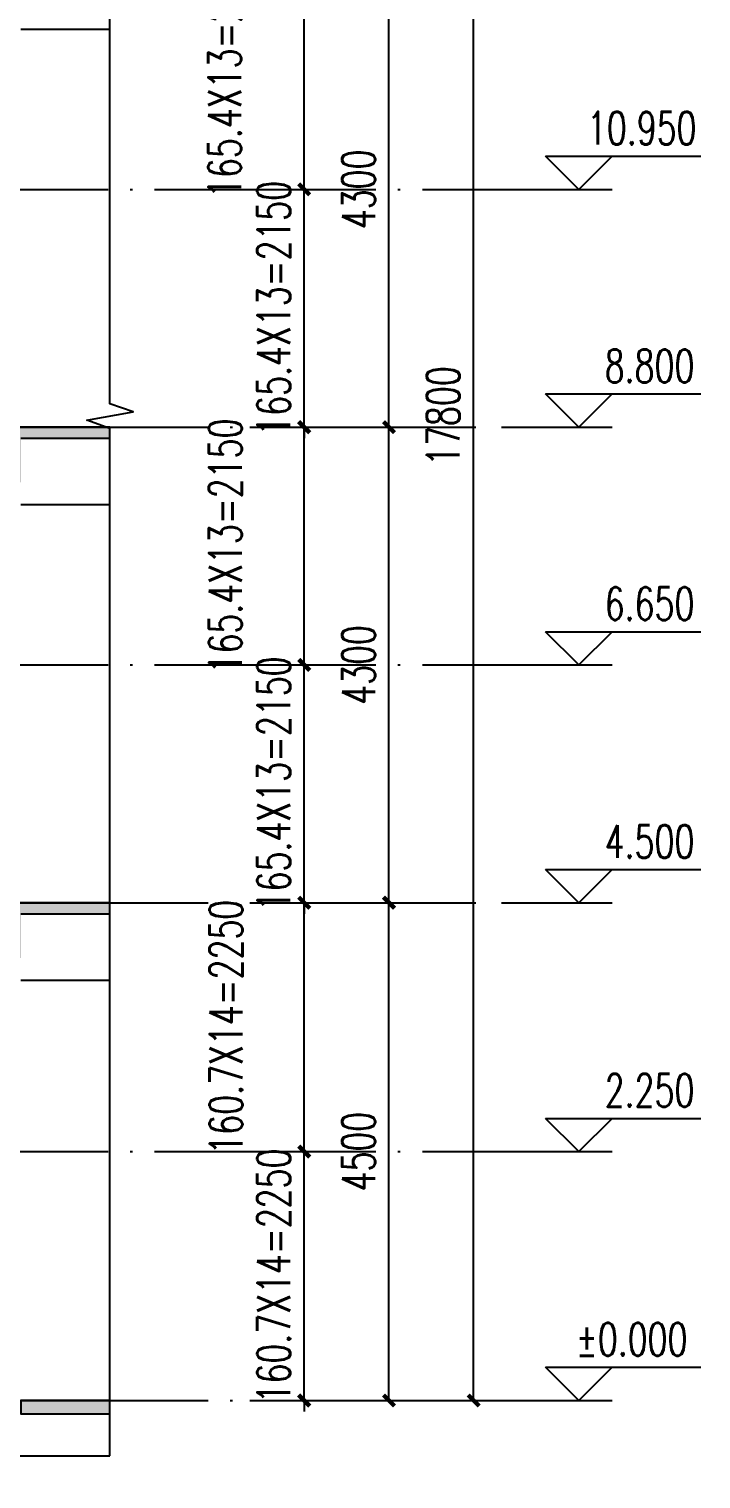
# Model space of a CAD drawing. Extents: x -59142 to 322364, y -122476 to 91021.
# Drawn here: x 157084 to 163156, y -96507 to -83397 of the extents above; entities that cross this region are included whole.
import ezdxf

# ---------------------------------------------------------------- set-up
doc = ezdxf.new("R2010")
doc.units = 0
doc.header["$LTSCALE"] = 1000
doc.header["$MEASUREMENT"] = 0
doc.linetypes.add('DOTE', pattern=[2.42, 2, -0.2, 0.02, -0.2])
for name, color, linetype in [('DIM_ELEV', 3, 'Continuous'), ('DIM_SYMB', 3, 'Continuous'), ('DOTE', 1, 'DOTE'), ('PUB_DIM', 3, 'Continuous'), ('PUB_TEXT', 7, 'Continuous'), ('WALL', 255, 'Continuous'), ('WINDOW', 4, 'Continuous')]:
    doc.layers.add(name, color=color, linetype=linetype)
doc.styles.add('_TCH_DIM', font='SIMPLEX', dxfattribs={"bigfont": 'GBCBIG'})
doc.styles.add('_TCH_DIM_T3', font='SIMPLEX', dxfattribs={"width": 0.705882, "bigfont": 'GBCBIG'})
doc.dimstyles.new('_TCH_ARCH&&100', dxfattribs={"dimtxt": 297.5, "dimasz": 100, "dimexe": 250, "dimexo": 300, "dimgap": 126.25, "dimtad": 1, "dimdec": 0, "dimzin": 0, "dimdsep": 46, "dimtxsty": '_TCH_DIM_T3', "dimblk": 'ARCHTICK', "dimcen": 0.09, "dimazin": 2, "dimtfac": 1, "dimtdec": 0, "dimtix": 1, "dimtmove": 2, "dimatfit": 3, "dimfxl": 1, "dimtolj": 1, "dimtzin": 0, "dimarcsym": 0})

# ---------------------------------------------------------------- blocks, each defined once
blk = doc.blocks.new('_ArchTick')
at = {"color": 0, "linetype": 'ByBlock', "const_width": 0.4}
blk.add_lwpolyline([(-0.5, -0.5), (0.5, 0.5)], dxfattribs=at)
blk = doc.blocks.new('*D533')
at = {"layer": 'Defpoints', "color": 0, "transparency": 16777216}
for p in [(160310, -77997), (161102, -77997), (160310, -95797)]:
    blk.add_point(p, dxfattribs=at)
at = {"layer": 'PUB_DIM', "color": 0, "lineweight": -2, "transparency": 16777216}
for p, q in [((160610, -77997), (161352, -77997)), ((161102, -95797), (161102, -77997)), ((160610, -95797), (161352, -95797))]:
    blk.add_line(p, q, dxfattribs=at)
at = {"layer": 'PUB_DIM', "color": 0, "lineweight": -2, "transparency": 16777216, "xscale": 100, "yscale": 100, "zscale": 100}
for p, rotation in [((161102, -77997), 90), ((161102, -95797), 270)]:
    blk.add_blockref('_ArchTick', p, dxfattribs=dict(at, rotation=rotation))
at = {"layer": 'PUB_DIM', "color": 0, "transparency": 16777216, "insert": (160827, -86897), "char_height": 297.5, "attachment_point": 5, "rotation": 90, "style": '_TCH_DIM_T3'}
blk.add_mtext('\\A1;17800', dxfattribs=at)
blk = doc.blocks.new('*D534')
at = {"layer": 'Defpoints', "color": 0, "transparency": 16777216}
for p in [(158780, -93547), (159571, -93547), (158780, -95797)]:
    blk.add_point(p, dxfattribs=at)
at = {"layer": 'PUB_DIM', "color": 0, "lineweight": -2, "transparency": 16777216}
for p, q in [((159571, -93547), (159571, -93447)), ((159080, -93547), (159821, -93547)), ((159571, -95797), (159571, -93547)), ((159080, -95797), (159821, -95797)), ((159571, -95797), (159571, -95897))]:
    blk.add_line(p, q, dxfattribs=at)
at = {"layer": 'PUB_DIM', "color": 0, "lineweight": -2, "transparency": 16777216, "xscale": 100, "yscale": 100, "zscale": 100}
for p, rotation in [((159571, -93547), 270), ((159571, -95797), 90)]:
    blk.add_blockref('_ArchTick', p, dxfattribs=dict(at, rotation=rotation))
at = {"layer": 'PUB_DIM', "color": 0, "transparency": 16777216, "insert": (159296, -94672), "char_height": 297.5, "attachment_point": 5, "rotation": 90, "style": '_TCH_DIM_T3'}
blk.add_mtext('\\A1;160.7X14=2250', dxfattribs=at)
blk = doc.blocks.new('*D535')
at = {"layer": 'Defpoints', "color": 0, "transparency": 16777216}
for p in [(158780, -91297), (159571, -91297), (158780, -93547)]:
    blk.add_point(p, dxfattribs=at)
at = {"layer": 'PUB_DIM', "color": 0, "lineweight": -2, "transparency": 16777216}
for p, q in [((159080, -91297), (159821, -91297)), ((159571, -93547), (159571, -91297)), ((159080, -93547), (159821, -93547))]:
    blk.add_line(p, q, dxfattribs=at)
at = {"layer": 'PUB_DIM', "color": 0, "lineweight": -2, "transparency": 16777216, "xscale": 100, "yscale": 100, "zscale": 100}
for p, rotation in [((159571, -91297), 90), ((159571, -93547), 270)]:
    blk.add_blockref('_ArchTick', p, dxfattribs=dict(at, rotation=rotation))
at = {"layer": 'PUB_DIM', "color": 0, "transparency": 16777216, "insert": (158864, -92422), "char_height": 297.5, "attachment_point": 5, "rotation": 90, "style": '_TCH_DIM_T3'}
blk.add_mtext('\\A1;160.7X14=2250', dxfattribs=at)
blk = doc.blocks.new('*D536')
at = {"layer": 'Defpoints', "color": 0, "transparency": 16777216}
for p in [(158780, -89147), (159571, -89147), (158780, -91297)]:
    blk.add_point(p, dxfattribs=at)
at = {"layer": 'PUB_DIM', "color": 0, "lineweight": -2, "transparency": 16777216}
for p, q in [((159080, -89147), (159821, -89147)), ((159571, -89147), (159571, -89047)), ((159571, -91297), (159571, -89147)), ((159080, -91297), (159821, -91297)), ((159571, -91297), (159571, -91397))]:
    blk.add_line(p, q, dxfattribs=at)
at = {"layer": 'PUB_DIM', "color": 0, "lineweight": -2, "transparency": 16777216, "xscale": 100, "yscale": 100, "zscale": 100}
for p, rotation in [((159571, -89147), 270), ((159571, -91297), 90)]:
    blk.add_blockref('_ArchTick', p, dxfattribs=dict(at, rotation=rotation))
at = {"layer": 'PUB_DIM', "color": 0, "transparency": 16777216, "insert": (159296, -90222), "char_height": 297.5, "attachment_point": 5, "rotation": 90, "style": '_TCH_DIM_T3'}
blk.add_mtext('\\A1;165.4X13=2150', dxfattribs=at)
blk = doc.blocks.new('*D537')
at = {"layer": 'Defpoints', "color": 0, "transparency": 16777216}
for p in [(158780, -86997), (159571, -86997), (158780, -89147)]:
    blk.add_point(p, dxfattribs=at)
at = {"layer": 'PUB_DIM', "color": 0, "lineweight": -2, "transparency": 16777216}
for p, q in [((159080, -86997), (159821, -86997)), ((159571, -89147), (159571, -86997)), ((159080, -89147), (159821, -89147))]:
    blk.add_line(p, q, dxfattribs=at)
at = {"layer": 'PUB_DIM', "color": 0, "lineweight": -2, "transparency": 16777216, "xscale": 100, "yscale": 100, "zscale": 100}
for p, rotation in [((159571, -86997), 90), ((159571, -89147), 270)]:
    blk.add_blockref('_ArchTick', p, dxfattribs=dict(at, rotation=rotation))
at = {"layer": 'PUB_DIM', "color": 0, "transparency": 16777216, "insert": (158858, -88072), "char_height": 297.5, "attachment_point": 5, "rotation": 90, "style": '_TCH_DIM_T3'}
blk.add_mtext('\\A1;165.4X13=2150', dxfattribs=at)
blk = doc.blocks.new('*D538')
at = {"layer": 'Defpoints', "color": 0, "transparency": 16777216}
for p in [(158780, -84847), (159571, -84847), (158780, -86997)]:
    blk.add_point(p, dxfattribs=at)
at = {"layer": 'PUB_DIM', "color": 0, "lineweight": -2, "transparency": 16777216}
for p, q in [((159571, -84847), (159571, -84747)), ((159080, -84847), (159821, -84847)), ((159571, -86997), (159571, -84847)), ((159080, -86997), (159821, -86997)), ((159571, -86997), (159571, -87097))]:
    blk.add_line(p, q, dxfattribs=at)
at = {"layer": 'PUB_DIM', "color": 0, "lineweight": -2, "transparency": 16777216, "xscale": 100, "yscale": 100, "zscale": 100}
for p, rotation in [((159571, -84847), 270), ((159571, -86997), 90)]:
    blk.add_blockref('_ArchTick', p, dxfattribs=dict(at, rotation=rotation))
at = {"layer": 'PUB_DIM', "color": 0, "transparency": 16777216, "insert": (159296, -85922), "char_height": 297.5, "attachment_point": 5, "rotation": 90, "style": '_TCH_DIM_T3'}
blk.add_mtext('\\A1;165.4X13=2150', dxfattribs=at)
blk = doc.blocks.new('*D539')
at = {"layer": 'Defpoints', "color": 0, "transparency": 16777216}
for p in [(158780, -82697), (159571, -82697), (158780, -84847)]:
    blk.add_point(p, dxfattribs=at)
at = {"layer": 'PUB_DIM', "color": 0, "lineweight": -2, "transparency": 16777216}
for p, q in [((159080, -82697), (159821, -82697)), ((159571, -84847), (159571, -82697)), ((159080, -84847), (159821, -84847))]:
    blk.add_line(p, q, dxfattribs=at)
at = {"layer": 'PUB_DIM', "color": 0, "lineweight": -2, "transparency": 16777216, "xscale": 100, "yscale": 100, "zscale": 100}
for p, rotation in [((159571, -82697), 90), ((159571, -84847), 270)]:
    blk.add_blockref('_ArchTick', p, dxfattribs=dict(at, rotation=rotation))
at = {"layer": 'PUB_DIM', "color": 0, "transparency": 16777216, "insert": (158852, -83772), "char_height": 297.5, "attachment_point": 5, "rotation": 90, "style": '_TCH_DIM_T3'}
blk.add_mtext('\\A1;165.4X13=2150', dxfattribs=at)
blk = doc.blocks.new('*D542')
at = {"layer": 'Defpoints', "color": 0, "transparency": 16777216}
for p in [(159545, -91297), (160337, -91297), (159545, -95797)]:
    blk.add_point(p, dxfattribs=at)
at = {"layer": 'PUB_DIM', "color": 0, "lineweight": -2, "transparency": 16777216}
for p, q in [((159845, -91297), (160587, -91297)), ((160337, -95797), (160337, -91297)), ((159845, -95797), (160587, -95797))]:
    blk.add_line(p, q, dxfattribs=at)
at = {"layer": 'PUB_DIM', "color": 0, "lineweight": -2, "transparency": 16777216, "xscale": 100, "yscale": 100, "zscale": 100}
for p, rotation in [((160337, -91297), 90), ((160337, -95797), 270)]:
    blk.add_blockref('_ArchTick', p, dxfattribs=dict(at, rotation=rotation))
at = {"layer": 'PUB_DIM', "color": 0, "transparency": 16777216, "insert": (160062, -93547), "char_height": 297.5, "attachment_point": 5, "rotation": 90, "style": '_TCH_DIM_T3'}
blk.add_mtext('\\A1;4500', dxfattribs=at)
blk = doc.blocks.new('*D543')
at = {"layer": 'Defpoints', "color": 0, "transparency": 16777216}
for p in [(159545, -86997), (160337, -86997), (159545, -91297)]:
    blk.add_point(p, dxfattribs=at)
at = {"layer": 'PUB_DIM', "color": 0, "lineweight": -2, "transparency": 16777216}
for p, q in [((159845, -86997), (160587, -86997)), ((160337, -91297), (160337, -86997)), ((159845, -91297), (160587, -91297))]:
    blk.add_line(p, q, dxfattribs=at)
at = {"layer": 'PUB_DIM', "color": 0, "lineweight": -2, "transparency": 16777216, "xscale": 100, "yscale": 100, "zscale": 100}
for p, rotation in [((160337, -86997), 90), ((160337, -91297), 270)]:
    blk.add_blockref('_ArchTick', p, dxfattribs=dict(at, rotation=rotation))
at = {"layer": 'PUB_DIM', "color": 0, "transparency": 16777216, "insert": (160062, -89147), "char_height": 297.5, "attachment_point": 5, "rotation": 90, "style": '_TCH_DIM_T3'}
blk.add_mtext('\\A1;4300', dxfattribs=at)
blk = doc.blocks.new('*D544')
at = {"layer": 'Defpoints', "color": 0, "transparency": 16777216}
for p in [(159545, -82697), (160337, -82697), (159545, -86997)]:
    blk.add_point(p, dxfattribs=at)
at = {"layer": 'PUB_DIM', "color": 0, "lineweight": -2, "transparency": 16777216}
for p, q in [((159845, -82697), (160587, -82697)), ((160337, -86997), (160337, -82697)), ((159845, -86997), (160587, -86997))]:
    blk.add_line(p, q, dxfattribs=at)
at = {"layer": 'PUB_DIM', "color": 0, "lineweight": -2, "transparency": 16777216, "xscale": 100, "yscale": 100, "zscale": 100}
for p, rotation in [((160337, -82697), 90), ((160337, -86997), 270)]:
    blk.add_blockref('_ArchTick', p, dxfattribs=dict(at, rotation=rotation))
at = {"layer": 'PUB_DIM', "color": 0, "transparency": 16777216, "insert": (160062, -84847), "char_height": 297.5, "attachment_point": 5, "rotation": 90, "style": '_TCH_DIM_T3'}
blk.add_mtext('\\A1;4300', dxfattribs=at)

msp = doc.modelspace()

# ---------------------------------------------------------------- hatches: boundary and pattern name
at = {"layer": 'WALL'}
for points in [[(157010.7, -87497.3), (157010.7, -87097.3), (157815.7, -87097.3), (157815.7, -86997.3), (156760.7, -86997.3), (156760.7, -87497.3)], [(157010.7, -91797.2), (157010.7, -91397.2), (157815.7, -91397.2), (157815.7, -91297.2), (156760.7, -91297.2), (156760.7, -91797.2)], [(157010.7, -95917.2), (157815.7, -95917.2), (157815.7, -95797.2), (157010.7, -95797.2)]]:
    msp.add_hatch(color=256, dxfattribs=at).paths.add_polyline_path(points)

# ---------------------------------------------------------------- linework, layer by layer
at = {"layer": 'DIM_ELEV'}
for p, q in [((162052.4, -84847.2), (161752.4, -84547.2)), ((161752.4, -84547.2), (163156.4, -84547.2)), ((162052.4, -84847.2), (162352.4, -84547.2)), ((161352.4, -84847.2), (162352.4, -84847.2)), ((162052.4, -86997.2), (161752.4, -86697.2)), ((161752.4, -86697.2), (163156.4, -86697.2)), ((162052.4, -86997.2), (162352.4, -86697.2)), ((161352.4, -86997.2), (162352.4, -86997.2)), ((162052.4, -89147.3), (161752.4, -88847.3)), ((161752.4, -88847.3), (163156.4, -88847.3)), ((162052.4, -89147.3), (162352.4, -88847.3)), ((161352.4, -89147.3), (162352.4, -89147.3)), ((162052.4, -91297.2), (161752.4, -90997.2)), ((161752.4, -90997.2), (163156.4, -90997.2)), ((162052.4, -91297.2), (162352.4, -90997.2)), ((161352.4, -91297.2), (162352.4, -91297.2)), ((162052.4, -93547.2), (161752.4, -93247.2)), ((161752.4, -93247.2), (163156.4, -93247.2)), ((162052.4, -93547.2), (162352.4, -93247.2)), ((161352.4, -93547.2), (162352.4, -93547.2)), ((162052.4, -95797.2), (161752.4, -95497.2)), ((161752.4, -95497.2), (163156.4, -95497.2)), ((162052.4, -95797.2), (162352.4, -95497.2)), ((161352.4, -95797.2), (162352.4, -95797.2))]:
    msp.add_line(p, q, dxfattribs=at)
at = {"layer": 'DIM_SYMB'}
for points in [[(157815.7, -96297.2), (157815.7, -87009.8), (157605.7, -86933.4), (158025.7, -86859.3), (157815.7, -86784.8), (157815.7, -76032)], [(150720.7, -96297.2), (153903.2, -96297.2), (153979.7, -96087.2), (154053.7, -96507.2), (154128.2, -96297.2), (157815.7, -96297.2)]]:
    msp.add_lwpolyline(points, dxfattribs=at)
at = {"layer": 'DOTE'}
for p, q in [((155798.5, -84847.4), (161352, -84847.4)), ((142183.2, -86997.2), (161184, -86997.2)), ((155798.5, -89147.4), (161352, -89147.4)), ((142183.2, -91297.2), (161184, -91297.2)), ((155798.5, -93547.2), (161352, -93547.2)), ((142183.2, -95797.2), (161184, -95797.2))]:
    msp.add_line(p, q, dxfattribs=at)
at = {"layer": 'WALL'}
for p, q in [((157815.7, -86997.3), (156760.7, -86997.3)), ((157815.7, -87097.3), (157815.7, -86997.3)), ((157010.7, -87097.3), (157815.7, -87097.3)), ((157815.7, -91297.2), (156760.7, -91297.2)), ((157815.7, -91397.2), (157815.7, -91297.2)), ((157010.7, -91397.2), (157815.7, -91397.2))]:
    msp.add_line(p, q, dxfattribs=at)
msp.add_lwpolyline([(157010.7, -95797.2), (157010.7, -95917.2), (157815.7, -95917.2), (157815.7, -95797.2)], close=True, dxfattribs=at)
at = {"layer": 'WINDOW'}
for p, q in [((157010.7, -83397.2), (157815.7, -83397.2)), ((157010.7, -87697.2), (157815.7, -87697.2)), ((157010.7, -91997.2), (157815.7, -91997.2))]:
    msp.add_line(p, q, dxfattribs=at)

# ---------------------------------------------------------------- texts
at = {"layer": 'PUB_TEXT', "style": '_TCH_DIM', "width": 0.705882}
for s, p in [('10.950', (162126.4, -84442.2)), ('8.800', (162286.4, -86592.2)), ('6.650', (162286.4, -88742.3)), ('4.500', (162286.4, -90892.2)), ('2.250', (162286.4, -93142.2)), ('%%P0.000', (162026.4, -95392.2))]:
    msp.add_text(s, height=297.5, dxfattribs=at).set_placement(p)

# ---------------------------------------------------------------- dimensions: what is measured, and where the dimension line sits
at = {"layer": 'PUB_DIM'}
for p1, p2, picture, middle in [((160310.5, -95797.2), (160310.5, -77997.3), '*D533', (160827.4, -86897.3)), ((159545, -86997.2), (159545, -82697.2), '*D544', (160061.9, -84847.2)), ((159545, -91297.2), (159545, -86997.2), '*D543', (160061.9, -89147.2)), ((159545, -95797.2), (159545, -91297.2), '*D542', (160061.9, -93547.2))]:
    dim = msp.add_aligned_dim(p1=p1, p2=p2, distance=-791.9, dimstyle='_TCH_ARCH&&100', dxfattribs=at)
    dim.commit()
    dim.dimension.update_dxf_attribs({"geometry": picture, "text_midpoint": middle})
for base, p1, p2, text, picture, middle in [((159571.4, -82697.2), (158779.5, -84847.2), (158779.5, -82697.2), '165.4X13=2150', '*D539', (158852, -83772.2)), ((159571.4, -86997.2), (158779.5, -89147.3), (158779.5, -86997.2), '165.4X13=2150', '*D537', (158857.5, -88072.2)), ((159571.4, -91297.2), (158779.5, -93547.2), (158779.5, -91297.2), '160.7X14=2250', '*D535', (158863.5, -92422.2))]:
    dim = msp.add_linear_dim(base=base, p1=p1, p2=p2, angle=90, text=text, dimstyle='_TCH_ARCH&&100', dxfattribs=at)
    dim.commit()
    dim.dimension.update_dxf_attribs({"geometry": picture, "text_midpoint": middle, "dimtype": 129})
for p1, p2, text, picture, middle in [((158779.5, -86997.2), (158779.5, -84847.2), '165.4X13=2150', '*D538', (159296.4, -85922.2)), ((158779.5, -91297.2), (158779.5, -89147.3), '165.4X13=2150', '*D536', (159296.4, -90222.2)), ((158779.5, -95797.2), (158779.5, -93547.2), '160.7X14=2250', '*D534', (159296.4, -94672.2))]:
    dim = msp.add_aligned_dim(p1=p1, p2=p2, distance=-791.9, text=text, dimstyle='_TCH_ARCH&&100', dxfattribs=at)
    dim.commit()
    dim.dimension.update_dxf_attribs({"geometry": picture, "text_midpoint": middle})

doc.saveas('drawing.dxf')
